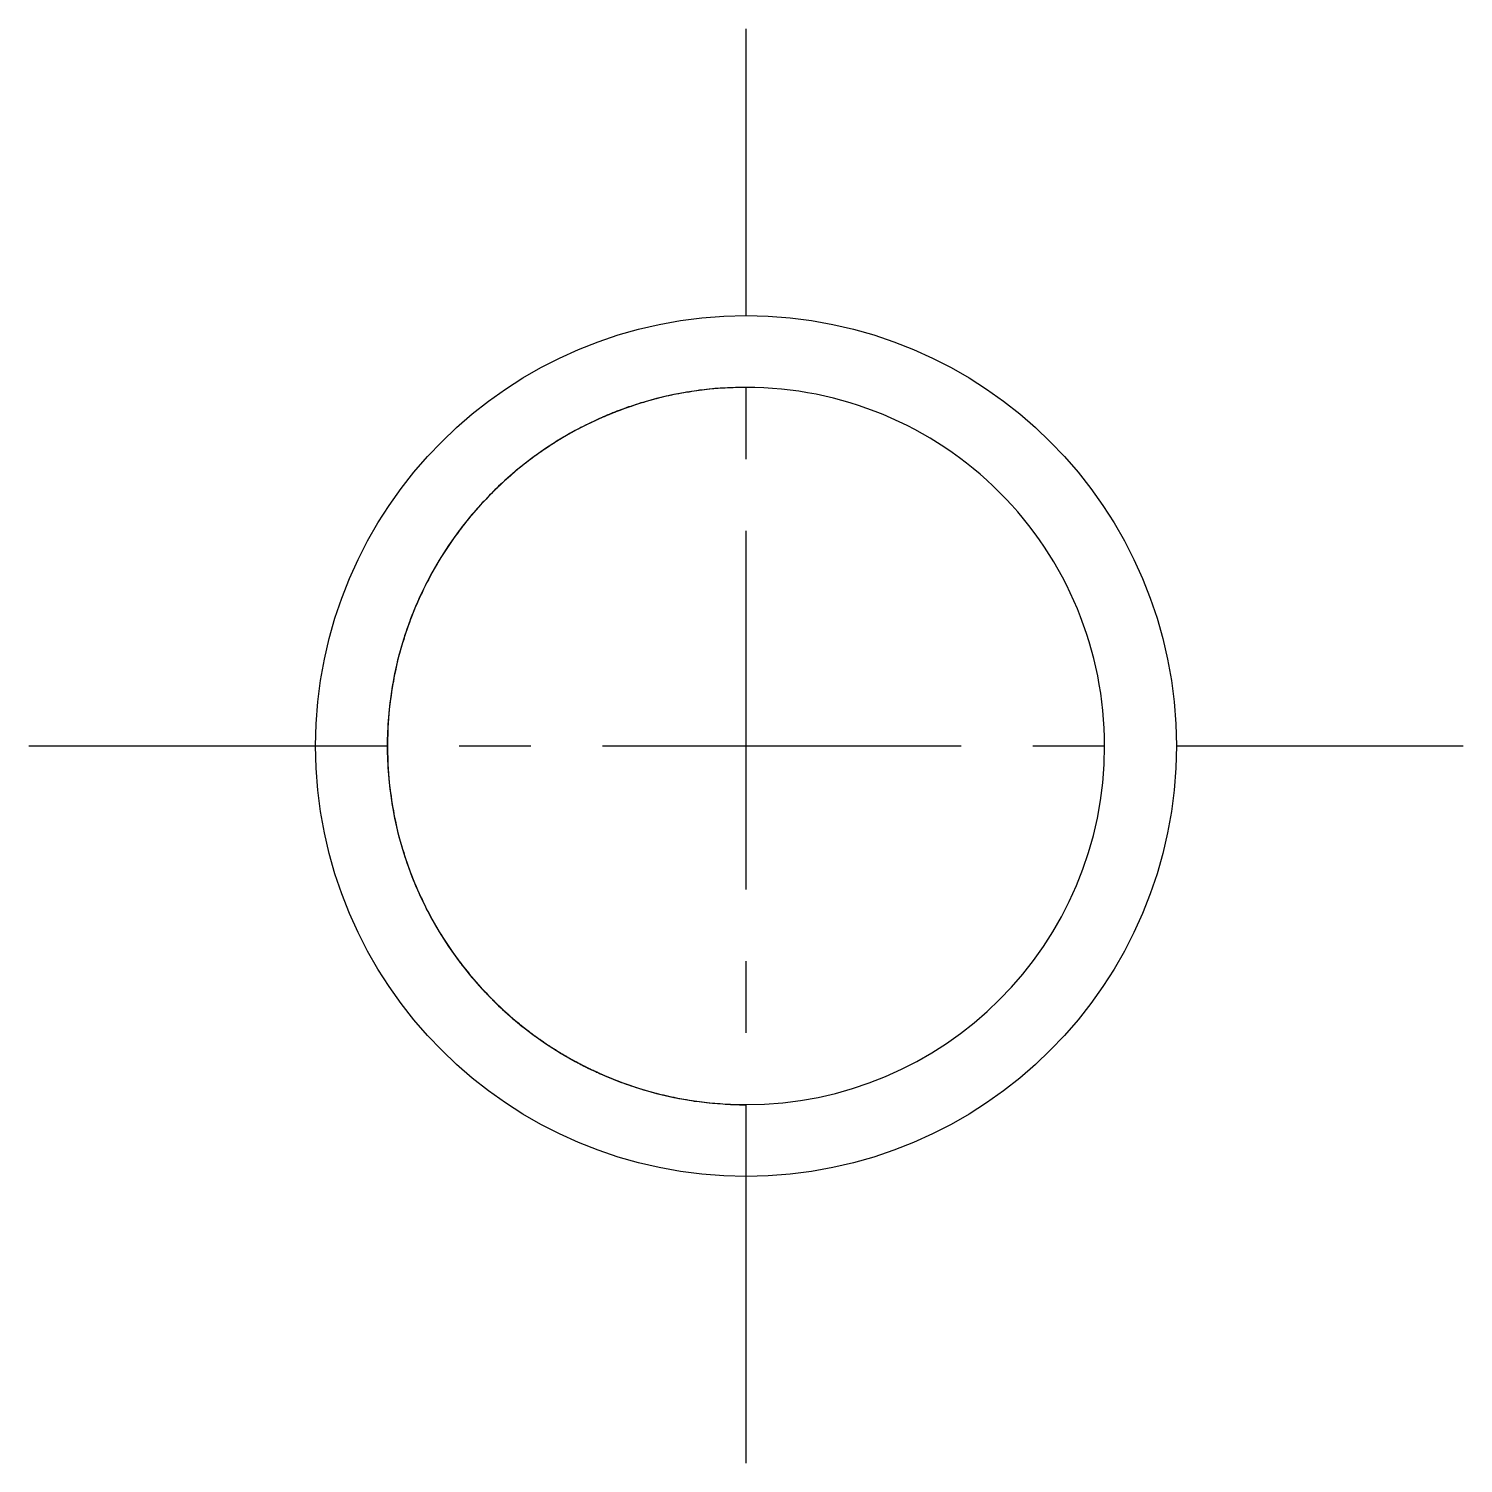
# Model space of a CAD drawing. Extents: x 93 to 329, y 82 to 330.
# Drawn here: x 139.24 to 144.24, y 158.66 to 163.66 of the extents above; entities that cross this region are included whole.
import ezdxf

# ---------------------------------------------------------------- set-up
doc = ezdxf.new("R2010")
doc.units = 0
doc.linetypes.add('CENTER', pattern=[2, 1.25, -0.25, 0.25, -0.25])
doc.layers.get('0').update_dxf_attribs({"linetype": 'CONTINUOUS'})
doc.layers.add('CENTER', color=1, linetype='CENTER')

msp = doc.modelspace()

# ---------------------------------------------------------------- linework, layer by layer
at = {"color": 7, "linetype": 'CONTINUOUS'}
for points in [[(141.744, 162.406, 0), (141.735, 162.406, 0), (141.726, 162.406, 0), (141.717, 162.406, 0), (141.708, 162.406, 0), (141.699, 162.405, 0), (141.69, 162.405, 0), (141.681, 162.405, 0), (141.672, 162.404, 0), (141.663, 162.404, 0), (141.654, 162.403, 0), (141.645, 162.402, 0), (141.636, 162.402, 0), (141.627, 162.401, 0), (141.618, 162.4, 0), (141.609, 162.399, 0), (141.6, 162.398, 0), (141.591, 162.397, 0), (141.582, 162.396, 0), (141.573, 162.394, 0), (141.564, 162.393, 0), (141.555, 162.392, 0), (141.546, 162.39, 0), (141.537, 162.389, 0), (141.528, 162.387, 0), (141.519, 162.386, 0), (141.51, 162.384, 0), (141.501, 162.382, 0), (141.492, 162.381, 0), (141.484, 162.379, 0), (141.475, 162.377, 0), (141.466, 162.375, 0), (141.457, 162.373, 0), (141.448, 162.371, 0), (141.439, 162.369, 0), (141.431, 162.366, 0), (141.422, 162.364, 0), (141.413, 162.362, 0), (141.404, 162.359, 0), (141.396, 162.357, 0), (141.387, 162.354, 0), (141.378, 162.352, 0), (141.37, 162.349, 0), (141.361, 162.346, 0), (141.352, 162.343, 0), (141.344, 162.34, 0), (141.335, 162.338, 0), (141.327, 162.335, 0), (141.318, 162.331, 0), (141.31, 162.328, 0), (141.301, 162.325, 0), (141.293, 162.322, 0), (141.284, 162.319, 0), (141.276, 162.315, 0), (141.268, 162.312, 0), (141.259, 162.308, 0), (141.251, 162.305, 0), (141.243, 162.301, 0), (141.234, 162.298, 0), (141.226, 162.294, 0), (141.218, 162.29, 0), (141.21, 162.286, 0), (141.201, 162.282, 0), (141.193, 162.278, 0), (141.185, 162.274, 0), (141.177, 162.27, 0), (141.169, 162.266, 0), (141.161, 162.262, 0), (141.153, 162.258, 0), (141.145, 162.253, 0), (141.137, 162.249, 0), (141.129, 162.245, 0), (141.121, 162.24, 0), (141.114, 162.236, 0), (141.106, 162.231, 0), (141.098, 162.226, 0), (141.09, 162.222, 0), (141.083, 162.217, 0), (141.075, 162.212, 0), (141.067, 162.207, 0), (141.06, 162.202, 0), (141.052, 162.197, 0), (141.045, 162.192, 0), (141.037, 162.187, 0), (141.03, 162.182, 0), (141.022, 162.177, 0), (141.015, 162.171, 0), (141.007, 162.166, 0), (141, 162.161, 0), (140.993, 162.155, 0), (140.986, 162.15, 0), (140.979, 162.144, 0), (140.971, 162.139, 0), (140.964, 162.133, 0), (140.957, 162.127, 0), (140.95, 162.122, 0), (140.943, 162.116, 0), (140.936, 162.11, 0), (140.929, 162.104, 0), (140.923, 162.098, 0), (140.916, 162.092, 0), (140.909, 162.086, 0), (140.902, 162.08, 0), (140.896, 162.074, 0), (140.889, 162.068, 0), (140.882, 162.062, 0), (140.876, 162.055, 0), (140.869, 162.049, 0), (140.863, 162.043, 0), (140.857, 162.036, 0), (140.85, 162.03, 0), (140.844, 162.023, 0), (140.838, 162.017, 0), (140.831, 162.01, 0), (140.825, 162.004, 0), (140.819, 161.997, 0), (140.813, 161.99, 0), (140.807, 161.984, 0), (140.801, 161.977, 0), (140.795, 161.97, 0), (140.789, 161.963, 0), (140.783, 161.956, 0), (140.778, 161.949, 0), (140.772, 161.942, 0), (140.766, 161.935, 0), (140.761, 161.928, 0), (140.755, 161.921, 0), (140.75, 161.914, 0), (140.744, 161.906, 0)], [(141.313, 162.329, 0), (141.312, 162.329, 0), (141.312, 162.329, 0), (141.311, 162.329, 0), (141.311, 162.329, 0), (141.31, 162.328, 0), (141.31, 162.328, 0), (141.309, 162.328, 0), (141.308, 162.328, 0), (141.308, 162.328, 0), (141.307, 162.327, 0), (141.307, 162.327, 0), (141.306, 162.327, 0), (141.306, 162.327, 0), (141.305, 162.327, 0), (141.305, 162.326, 0), (141.304, 162.326, 0), (141.304, 162.326, 0), (141.303, 162.326, 0), (141.302, 162.326, 0), (141.302, 162.325, 0), (141.301, 162.325, 0), (141.301, 162.325, 0), (141.3, 162.325, 0), (141.3, 162.325, 0), (141.299, 162.324, 0), (141.299, 162.324, 0), (141.298, 162.324, 0), (141.298, 162.324, 0), (141.297, 162.324, 0), (141.297, 162.323, 0), (141.296, 162.323, 0), (141.295, 162.323, 0), (141.295, 162.323, 0), (141.294, 162.323, 0), (141.294, 162.322, 0), (141.293, 162.322, 0), (141.293, 162.322, 0), (141.292, 162.322, 0), (141.292, 162.322, 0), (141.291, 162.321, 0), (141.291, 162.321, 0), (141.29, 162.321, 0), (141.29, 162.321, 0), (141.289, 162.32, 0), (141.288, 162.32, 0), (141.288, 162.32, 0), (141.287, 162.32, 0), (141.287, 162.32, 0), (141.286, 162.319, 0), (141.286, 162.319, 0), (141.285, 162.319, 0), (141.285, 162.319, 0), (141.284, 162.319, 0), (141.284, 162.318, 0), (141.283, 162.318, 0), (141.283, 162.318, 0), (141.282, 162.318, 0), (141.282, 162.318, 0), (141.281, 162.317, 0), (141.28, 162.317, 0), (141.28, 162.317, 0), (141.279, 162.317, 0), (141.279, 162.316, 0), (141.278, 162.316, 0), (141.278, 162.316, 0), (141.277, 162.316, 0), (141.277, 162.316, 0), (141.276, 162.315, 0), (141.276, 162.315, 0), (141.275, 162.315, 0), (141.275, 162.315, 0), (141.274, 162.314, 0), (141.273, 162.314, 0), (141.273, 162.314, 0), (141.272, 162.314, 0), (141.272, 162.314, 0), (141.271, 162.313, 0), (141.271, 162.313, 0), (141.27, 162.313, 0), (141.27, 162.313, 0), (141.269, 162.313, 0), (141.269, 162.312, 0), (141.268, 162.312, 0), (141.268, 162.312, 0), (141.267, 162.312, 0), (141.267, 162.311, 0), (141.266, 162.311, 0), (141.265, 162.311, 0), (141.265, 162.311, 0), (141.264, 162.311, 0), (141.264, 162.31, 0), (141.263, 162.31, 0), (141.263, 162.31, 0), (141.262, 162.31, 0), (141.262, 162.309, 0), (141.261, 162.309, 0), (141.261, 162.309, 0), (141.26, 162.309, 0), (141.26, 162.309, 0), (141.259, 162.308, 0), (141.259, 162.308, 0), (141.258, 162.308, 0), (141.257, 162.308, 0), (141.257, 162.307, 0), (141.256, 162.307, 0), (141.256, 162.307, 0), (141.255, 162.307, 0), (141.255, 162.307, 0), (141.254, 162.306, 0), (141.254, 162.306, 0), (141.253, 162.306, 0), (141.253, 162.306, 0), (141.252, 162.305, 0), (141.252, 162.305, 0), (141.251, 162.305, 0), (141.251, 162.305, 0), (141.25, 162.304, 0), (141.25, 162.304, 0), (141.249, 162.304, 0), (141.248, 162.304, 0), (141.248, 162.304, 0), (141.247, 162.303, 0), (141.247, 162.303, 0), (141.246, 162.303, 0), (141.246, 162.303, 0), (141.245, 162.302, 0), (141.245, 162.302, 0), (141.244, 162.302, 0)], [(140.744, 161.906, 0), (140.737, 161.896, 0), (140.729, 161.886, 0), (140.722, 161.876, 0), (140.715, 161.865, 0), (140.708, 161.855, 0), (140.701, 161.845, 0), (140.694, 161.834, 0), (140.687, 161.824, 0), (140.68, 161.813, 0), (140.674, 161.802, 0), (140.668, 161.791, 0), (140.661, 161.78, 0), (140.655, 161.77, 0), (140.649, 161.759, 0), (140.643, 161.748, 0), (140.637, 161.736, 0), (140.631, 161.725, 0), (140.626, 161.714, 0), (140.62, 161.703, 0), (140.615, 161.691, 0), (140.609, 161.68, 0), (140.604, 161.669, 0), (140.599, 161.657, 0), (140.594, 161.646, 0), (140.589, 161.634, 0), (140.584, 161.622, 0), (140.58, 161.611, 0), (140.575, 161.599, 0), (140.571, 161.587, 0), (140.567, 161.575, 0), (140.562, 161.563, 0), (140.558, 161.552, 0), (140.554, 161.54, 0), (140.551, 161.528, 0), (140.547, 161.516, 0), (140.543, 161.504, 0), (140.54, 161.491, 0), (140.537, 161.479, 0), (140.533, 161.467, 0), (140.53, 161.455, 0), (140.527, 161.443, 0), (140.525, 161.431, 0), (140.522, 161.418, 0), (140.519, 161.406, 0), (140.517, 161.394, 0), (140.515, 161.381, 0), (140.512, 161.369, 0), (140.51, 161.357, 0), (140.508, 161.344, 0), (140.507, 161.332, 0), (140.505, 161.319, 0), (140.503, 161.307, 0), (140.502, 161.294, 0), (140.5, 161.282, 0), (140.499, 161.269, 0), (140.498, 161.257, 0), (140.497, 161.244, 0), (140.496, 161.232, 0), (140.496, 161.219, 0), (140.495, 161.207, 0), (140.495, 161.194, 0), (140.494, 161.181, 0), (140.494, 161.169, 0), (140.494, 161.156, 0), (140.494, 161.144, 0), (140.494, 161.131, 0), (140.495, 161.119, 0), (140.495, 161.106, 0), (140.496, 161.093, 0), (140.496, 161.081, 0), (140.497, 161.068, 0), (140.498, 161.056, 0), (140.499, 161.043, 0), (140.5, 161.031, 0), (140.502, 161.018, 0), (140.503, 161.006, 0), (140.505, 160.993, 0), (140.507, 160.981, 0), (140.508, 160.968, 0), (140.51, 160.956, 0), (140.512, 160.944, 0), (140.515, 160.931, 0), (140.517, 160.919, 0), (140.519, 160.907, 0), (140.522, 160.894, 0), (140.525, 160.882, 0), (140.527, 160.87, 0), (140.53, 160.858, 0), (140.533, 160.845, 0), (140.537, 160.833, 0), (140.54, 160.821, 0), (140.543, 160.809, 0), (140.547, 160.797, 0), (140.551, 160.785, 0), (140.554, 160.773, 0), (140.558, 160.761, 0), (140.562, 160.749, 0), (140.567, 160.737, 0), (140.571, 160.725, 0), (140.575, 160.714, 0), (140.58, 160.702, 0), (140.584, 160.69, 0), (140.589, 160.679, 0), (140.594, 160.667, 0), (140.599, 160.655, 0), (140.604, 160.644, 0), (140.609, 160.633, 0), (140.615, 160.621, 0), (140.62, 160.61, 0), (140.626, 160.599, 0), (140.631, 160.587, 0), (140.637, 160.576, 0), (140.643, 160.565, 0), (140.649, 160.554, 0), (140.655, 160.543, 0), (140.661, 160.532, 0), (140.668, 160.521, 0), (140.674, 160.51, 0), (140.68, 160.5, 0), (140.687, 160.489, 0), (140.694, 160.478, 0), (140.701, 160.468, 0), (140.708, 160.457, 0), (140.715, 160.447, 0), (140.722, 160.437, 0), (140.729, 160.427, 0), (140.737, 160.416, 0), (140.744, 160.406, 0)], [(140.744, 160.406, 0), (140.75, 160.399, 0), (140.755, 160.392, 0), (140.761, 160.385, 0), (140.766, 160.378, 0), (140.772, 160.371, 0), (140.778, 160.364, 0), (140.783, 160.357, 0), (140.789, 160.35, 0), (140.795, 160.343, 0), (140.801, 160.336, 0), (140.807, 160.329, 0), (140.813, 160.322, 0), (140.819, 160.316, 0), (140.825, 160.309, 0), (140.831, 160.302, 0), (140.838, 160.296, 0), (140.844, 160.289, 0), (140.85, 160.283, 0), (140.857, 160.276, 0), (140.863, 160.27, 0), (140.869, 160.263, 0), (140.876, 160.257, 0), (140.882, 160.251, 0), (140.889, 160.245, 0), (140.896, 160.238, 0), (140.902, 160.232, 0), (140.909, 160.226, 0), (140.916, 160.22, 0), (140.923, 160.214, 0), (140.929, 160.208, 0), (140.936, 160.202, 0), (140.943, 160.197, 0), (140.95, 160.191, 0), (140.957, 160.185, 0), (140.964, 160.179, 0), (140.971, 160.174, 0), (140.979, 160.168, 0), (140.986, 160.163, 0), (140.993, 160.157, 0), (141, 160.152, 0), (141.007, 160.146, 0), (141.015, 160.141, 0), (141.022, 160.136, 0), (141.03, 160.131, 0), (141.037, 160.126, 0), (141.045, 160.12, 0), (141.052, 160.115, 0), (141.06, 160.11, 0), (141.067, 160.105, 0), (141.075, 160.101, 0), (141.083, 160.096, 0), (141.09, 160.091, 0), (141.098, 160.086, 0), (141.106, 160.082, 0), (141.114, 160.077, 0), (141.121, 160.073, 0), (141.129, 160.068, 0), (141.137, 160.064, 0), (141.145, 160.059, 0), (141.153, 160.055, 0), (141.161, 160.051, 0), (141.169, 160.046, 0), (141.177, 160.042, 0), (141.185, 160.038, 0), (141.193, 160.034, 0), (141.201, 160.03, 0), (141.21, 160.026, 0), (141.218, 160.023, 0), (141.226, 160.019, 0), (141.234, 160.015, 0), (141.243, 160.011, 0), (141.251, 160.008, 0), (141.259, 160.004, 0), (141.268, 160.001, 0), (141.276, 159.997, 0), (141.284, 159.994, 0), (141.293, 159.991, 0), (141.301, 159.987, 0), (141.31, 159.984, 0), (141.318, 159.981, 0), (141.327, 159.978, 0), (141.335, 159.975, 0), (141.344, 159.972, 0), (141.352, 159.969, 0), (141.361, 159.966, 0), (141.37, 159.964, 0), (141.378, 159.961, 0), (141.387, 159.958, 0), (141.396, 159.956, 0), (141.404, 159.953, 0), (141.413, 159.951, 0), (141.422, 159.949, 0), (141.431, 159.946, 0), (141.439, 159.944, 0), (141.448, 159.942, 0), (141.457, 159.94, 0), (141.466, 159.938, 0), (141.475, 159.936, 0), (141.484, 159.934, 0), (141.492, 159.932, 0), (141.501, 159.93, 0), (141.51, 159.928, 0), (141.519, 159.927, 0), (141.528, 159.925, 0), (141.537, 159.924, 0), (141.546, 159.922, 0), (141.555, 159.921, 0), (141.564, 159.919, 0), (141.573, 159.918, 0), (141.582, 159.917, 0), (141.591, 159.916, 0), (141.6, 159.915, 0), (141.609, 159.914, 0), (141.618, 159.913, 0), (141.627, 159.912, 0), (141.636, 159.911, 0), (141.645, 159.91, 0), (141.654, 159.91, 0), (141.663, 159.909, 0), (141.672, 159.908, 0), (141.681, 159.908, 0), (141.69, 159.907, 0), (141.699, 159.907, 0), (141.708, 159.907, 0), (141.717, 159.907, 0), (141.726, 159.906, 0), (141.735, 159.906, 0), (141.744, 159.906, 0)], [(140.744, 160.406, 0), (140.745, 160.405, 0), (140.747, 160.403, 0), (140.748, 160.401, 0), (140.749, 160.4, 0), (140.75, 160.398, 0), (140.752, 160.397, 0), (140.753, 160.395, 0), (140.754, 160.393, 0), (140.755, 160.392, 0), (140.757, 160.39, 0), (140.758, 160.389, 0), (140.759, 160.387, 0), (140.76, 160.385, 0), (140.762, 160.384, 0), (140.763, 160.382, 0), (140.764, 160.381, 0), (140.765, 160.379, 0), (140.767, 160.377, 0), (140.768, 160.376, 0), (140.769, 160.374, 0), (140.77, 160.373, 0), (140.772, 160.371, 0), (140.773, 160.369, 0), (140.774, 160.368, 0), (140.776, 160.366, 0), (140.777, 160.365, 0), (140.778, 160.363, 0), (140.779, 160.362, 0), (140.781, 160.36, 0), (140.782, 160.358, 0), (140.783, 160.357, 0), (140.785, 160.355, 0), (140.786, 160.354, 0), (140.787, 160.352, 0), (140.789, 160.351, 0), (140.79, 160.349, 0), (140.791, 160.348, 0), (140.792, 160.346, 0), (140.794, 160.344, 0), (140.795, 160.343, 0), (140.796, 160.341, 0), (140.798, 160.34, 0), (140.799, 160.338, 0), (140.8, 160.337, 0), (140.802, 160.335, 0), (140.803, 160.334, 0), (140.804, 160.332, 0), (140.806, 160.331, 0), (140.807, 160.329, 0), (140.808, 160.328, 0), (140.81, 160.326, 0), (140.811, 160.324, 0), (140.813, 160.323, 0), (140.814, 160.321, 0), (140.815, 160.32, 0), (140.817, 160.318, 0), (140.818, 160.317, 0), (140.819, 160.315, 0), (140.821, 160.314, 0), (140.822, 160.312, 0), (140.823, 160.311, 0), (140.825, 160.309, 0), (140.826, 160.308, 0), (140.828, 160.306, 0), (140.829, 160.305, 0), (140.83, 160.303, 0), (140.832, 160.302, 0), (140.833, 160.3, 0), (140.835, 160.299, 0), (140.836, 160.298, 0), (140.837, 160.296, 0), (140.839, 160.295, 0), (140.84, 160.293, 0), (140.842, 160.292, 0), (140.843, 160.29, 0), (140.844, 160.289, 0), (140.846, 160.287, 0), (140.847, 160.286, 0), (140.849, 160.284, 0), (140.85, 160.283, 0), (140.851, 160.281, 0), (140.853, 160.28, 0), (140.854, 160.279, 0), (140.856, 160.277, 0), (140.857, 160.276, 0), (140.859, 160.274, 0), (140.86, 160.273, 0), (140.861, 160.271, 0), (140.863, 160.27, 0), (140.864, 160.268, 0), (140.866, 160.267, 0), (140.867, 160.266, 0), (140.869, 160.264, 0), (140.87, 160.263, 0), (140.872, 160.261, 0), (140.873, 160.26, 0), (140.874, 160.258, 0), (140.876, 160.257, 0), (140.877, 160.256, 0), (140.879, 160.254, 0), (140.88, 160.253, 0), (140.882, 160.251, 0), (140.883, 160.25, 0), (140.885, 160.249, 0), (140.886, 160.247, 0), (140.888, 160.246, 0), (140.889, 160.244, 0), (140.891, 160.243, 0), (140.892, 160.242, 0), (140.894, 160.24, 0), (140.895, 160.239, 0), (140.897, 160.238, 0), (140.898, 160.236, 0), (140.9, 160.235, 0), (140.901, 160.233, 0), (140.903, 160.232, 0), (140.904, 160.231, 0), (140.906, 160.229, 0), (140.907, 160.228, 0), (140.909, 160.227, 0), (140.91, 160.225, 0), (140.912, 160.224, 0), (140.913, 160.223, 0), (140.915, 160.221, 0), (140.916, 160.22, 0), (140.918, 160.218, 0), (140.919, 160.217, 0), (140.921, 160.216, 0)], [(140.921, 160.216, 0), (140.923, 160.214, 0), (140.925, 160.212, 0), (140.928, 160.21, 0), (140.93, 160.208, 0), (140.932, 160.206, 0), (140.934, 160.204, 0), (140.937, 160.202, 0), (140.939, 160.2, 0), (140.941, 160.198, 0), (140.944, 160.196, 0), (140.946, 160.194, 0), (140.948, 160.192, 0), (140.951, 160.191, 0), (140.953, 160.189, 0), (140.955, 160.187, 0), (140.958, 160.185, 0), (140.96, 160.183, 0), (140.962, 160.181, 0), (140.965, 160.179, 0), (140.967, 160.177, 0), (140.969, 160.175, 0), (140.972, 160.174, 0), (140.974, 160.172, 0), (140.976, 160.17, 0), (140.979, 160.168, 0), (140.981, 160.166, 0), (140.984, 160.164, 0), (140.986, 160.163, 0), (140.988, 160.161, 0), (140.991, 160.159, 0), (140.993, 160.157, 0), (140.996, 160.155, 0), (140.998, 160.154, 0), (141, 160.152, 0), (141.003, 160.15, 0), (141.005, 160.148, 0), (141.008, 160.146, 0), (141.01, 160.145, 0), (141.012, 160.143, 0), (141.015, 160.141, 0), (141.017, 160.139, 0), (141.02, 160.138, 0), (141.022, 160.136, 0), (141.025, 160.134, 0), (141.027, 160.132, 0), (141.03, 160.131, 0), (141.032, 160.129, 0), (141.035, 160.127, 0), (141.037, 160.126, 0), (141.039, 160.124, 0), (141.042, 160.122, 0), (141.044, 160.121, 0), (141.047, 160.119, 0), (141.049, 160.117, 0), (141.052, 160.115, 0), (141.054, 160.114, 0), (141.057, 160.112, 0), (141.059, 160.111, 0), (141.062, 160.109, 0), (141.065, 160.107, 0), (141.067, 160.106, 0), (141.07, 160.104, 0), (141.072, 160.102, 0), (141.075, 160.101, 0), (141.077, 160.099, 0), (141.08, 160.098, 0), (141.082, 160.096, 0), (141.085, 160.094, 0), (141.087, 160.093, 0), (141.09, 160.091, 0), (141.092, 160.09, 0), (141.095, 160.088, 0), (141.098, 160.087, 0), (141.1, 160.085, 0), (141.103, 160.083, 0), (141.105, 160.082, 0), (141.108, 160.08, 0), (141.11, 160.079, 0), (141.113, 160.077, 0), (141.116, 160.076, 0), (141.118, 160.074, 0), (141.121, 160.073, 0), (141.123, 160.071, 0), (141.126, 160.07, 0), (141.129, 160.068, 0), (141.131, 160.067, 0), (141.134, 160.065, 0), (141.137, 160.064, 0), (141.139, 160.062, 0), (141.142, 160.061, 0), (141.144, 160.06, 0), (141.147, 160.058, 0), (141.15, 160.057, 0), (141.152, 160.055, 0), (141.155, 160.054, 0), (141.158, 160.052, 0), (141.16, 160.051, 0), (141.163, 160.05, 0), (141.166, 160.048, 0), (141.168, 160.047, 0), (141.171, 160.045, 0), (141.174, 160.044, 0), (141.176, 160.043, 0), (141.179, 160.041, 0), (141.182, 160.04, 0), (141.184, 160.039, 0), (141.187, 160.037, 0), (141.19, 160.036, 0), (141.192, 160.035, 0), (141.195, 160.033, 0), (141.198, 160.032, 0), (141.201, 160.031, 0), (141.203, 160.029, 0), (141.206, 160.028, 0), (141.209, 160.027, 0), (141.211, 160.026, 0), (141.214, 160.024, 0), (141.217, 160.023, 0), (141.22, 160.022, 0), (141.222, 160.02, 0), (141.225, 160.019, 0), (141.228, 160.018, 0), (141.23, 160.017, 0), (141.233, 160.016, 0), (141.236, 160.014, 0), (141.239, 160.013, 0), (141.241, 160.012, 0), (141.244, 160.011, 0)], [(141.678, 159.908, 0), (141.678, 159.908, 0), (141.679, 159.908, 0), (141.679, 159.908, 0), (141.68, 159.908, 0), (141.68, 159.908, 0), (141.681, 159.908, 0), (141.681, 159.908, 0), (141.682, 159.908, 0), (141.682, 159.908, 0), (141.683, 159.908, 0), (141.683, 159.908, 0), (141.684, 159.908, 0), (141.684, 159.908, 0), (141.685, 159.908, 0), (141.685, 159.908, 0), (141.686, 159.908, 0), (141.687, 159.908, 0), (141.687, 159.908, 0), (141.688, 159.908, 0), (141.688, 159.908, 0), (141.689, 159.908, 0), (141.689, 159.908, 0), (141.69, 159.907, 0), (141.69, 159.907, 0), (141.691, 159.907, 0), (141.691, 159.907, 0), (141.692, 159.907, 0), (141.692, 159.907, 0), (141.693, 159.907, 0), (141.693, 159.907, 0), (141.694, 159.907, 0), (141.694, 159.907, 0), (141.695, 159.907, 0), (141.695, 159.907, 0), (141.696, 159.907, 0), (141.696, 159.907, 0), (141.697, 159.907, 0), (141.697, 159.907, 0), (141.698, 159.907, 0), (141.698, 159.907, 0), (141.699, 159.907, 0), (141.699, 159.907, 0), (141.7, 159.907, 0), (141.701, 159.907, 0), (141.701, 159.907, 0), (141.702, 159.907, 0), (141.702, 159.907, 0), (141.703, 159.907, 0), (141.703, 159.907, 0), (141.704, 159.907, 0), (141.704, 159.907, 0), (141.705, 159.907, 0), (141.705, 159.907, 0), (141.706, 159.907, 0), (141.706, 159.907, 0), (141.707, 159.907, 0), (141.707, 159.907, 0), (141.708, 159.907, 0), (141.708, 159.907, 0), (141.709, 159.907, 0), (141.709, 159.907, 0), (141.71, 159.907, 0), (141.71, 159.907, 0), (141.711, 159.907, 0), (141.711, 159.907, 0), (141.712, 159.907, 0), (141.712, 159.907, 0), (141.713, 159.907, 0), (141.714, 159.907, 0), (141.714, 159.907, 0), (141.715, 159.907, 0), (141.715, 159.907, 0), (141.716, 159.907, 0), (141.716, 159.907, 0), (141.717, 159.907, 0), (141.717, 159.907, 0), (141.718, 159.907, 0), (141.718, 159.907, 0), (141.719, 159.907, 0), (141.719, 159.907, 0), (141.72, 159.907, 0), (141.72, 159.907, 0), (141.721, 159.907, 0), (141.721, 159.907, 0), (141.722, 159.906, 0), (141.722, 159.906, 0), (141.723, 159.906, 0), (141.723, 159.906, 0), (141.724, 159.906, 0), (141.724, 159.906, 0), (141.725, 159.906, 0), (141.725, 159.906, 0), (141.726, 159.906, 0), (141.727, 159.906, 0), (141.727, 159.906, 0), (141.728, 159.906, 0), (141.728, 159.906, 0), (141.729, 159.906, 0), (141.729, 159.906, 0), (141.73, 159.906, 0), (141.73, 159.906, 0), (141.731, 159.906, 0), (141.731, 159.906, 0), (141.732, 159.906, 0), (141.732, 159.906, 0), (141.733, 159.906, 0), (141.733, 159.906, 0), (141.734, 159.906, 0), (141.734, 159.906, 0), (141.735, 159.906, 0), (141.735, 159.906, 0), (141.736, 159.906, 0), (141.736, 159.906, 0), (141.737, 159.906, 0), (141.737, 159.906, 0), (141.738, 159.906, 0), (141.738, 159.906, 0), (141.739, 159.906, 0), (141.74, 159.906, 0), (141.74, 159.906, 0), (141.741, 159.906, 0), (141.741, 159.906, 0), (141.742, 159.906, 0), (141.742, 159.906, 0), (141.743, 159.906, 0), (141.743, 159.906, 0), (141.744, 159.906, 0), (141.744, 159.906, 0)]]:
    msp.add_polyline3d(points, dxfattribs=at)
at = {"color": 3, "linetype": 'CONTINUOUS'}
msp.add_circle((141.7441, 161.1563), 1.5, dxfattribs=at)
at = {"color": 7, "linetype": 'CONTINUOUS'}
for centre, start, end in [((141.7441, 161.1563), 90.0002, 270.0002), ((141.7441, 161.1563), 0, 90.0002), ((141.7443, 161.1563), 141.3553, 143.6621), ((141.7441, 161.1563), 270.0002, 0), ((141.7443, 161.1563), 216.1787, 218.1606), ((141.7443, 161.1563), 267.7092, 270.0002)]:
    msp.add_arc(centre, 1.25, start, end, dxfattribs=at)
at = {"layer": 'CENTER', "color": 1, "linetype": 'CENTER'}
for p, q in [((141.7441, 158.6563), (141.7441, 163.6563)), ((139.2441, 161.1563), (144.2441, 161.1563))]:
    msp.add_line(p, q, dxfattribs=at)

doc.saveas('drawing.dxf')
